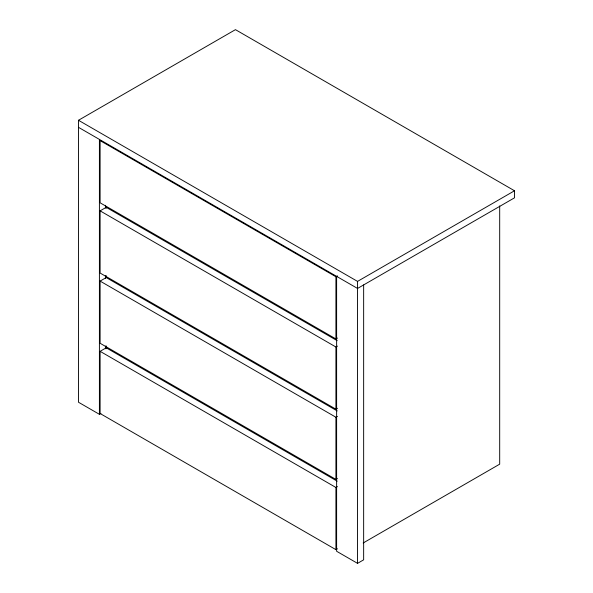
<?xml version="1.0" encoding="UTF-8"?>
<svg xmlns="http://www.w3.org/2000/svg" width="593" height="593" viewBox="0 0 593 593"><rect width="100%" height="100%" fill="white"/><g stroke="black" fill="none" stroke-linecap="round" stroke-linejoin="round"><path stroke-width="0.89" d="M100.936 413.44L99.409 414.314L78.484 402.232L78.484 120.275L235.458 29.65L514.516 190.768L514.516 197.817L357.542 288.443L78.484 127.325M337.447 408.303L335.92 409.177L100.106 273.039L100.106 210.856L106.214 207.335L337.209 340.693M337.447 478.536L335.92 479.418L100.106 343.273L100.106 281.097L106.214 277.568L337.209 410.934M337.447 548.777L335.92 549.652L100.106 413.514L100.106 351.33L106.214 347.809L337.209 481.168M337.447 338.062L335.92 338.944L100.106 202.799L100.106 140.615L335.92 276.761L337.447 275.878M78.484 120.275L357.542 281.393L514.516 190.768M100.106 210.856L335.92 347.001L337.447 346.119M100.106 281.097L335.92 417.235L337.447 416.353M100.106 351.33L335.92 487.476L337.447 486.594M363.19 542.973L499.691 464.163L499.691 205.919M336.616 276.36L336.616 551.268L357.542 563.35L363.65 559.829L363.65 284.914M357.542 281.393L357.542 563.35M335.92 276.761L335.92 338.944M335.92 347.001L335.92 409.177M335.92 417.235L335.92 479.418M335.92 487.476L335.92 549.652M106.392 206.423L106.392 208.217M106.392 275.767L106.392 277.561M106.392 346.008L106.392 348.691M105.517 205.304L105.517 208.084M105.517 275.656L105.517 278.428M105.517 346.001L105.517 348.78M99.409 139.407L99.409 414.314"/></g></svg>
